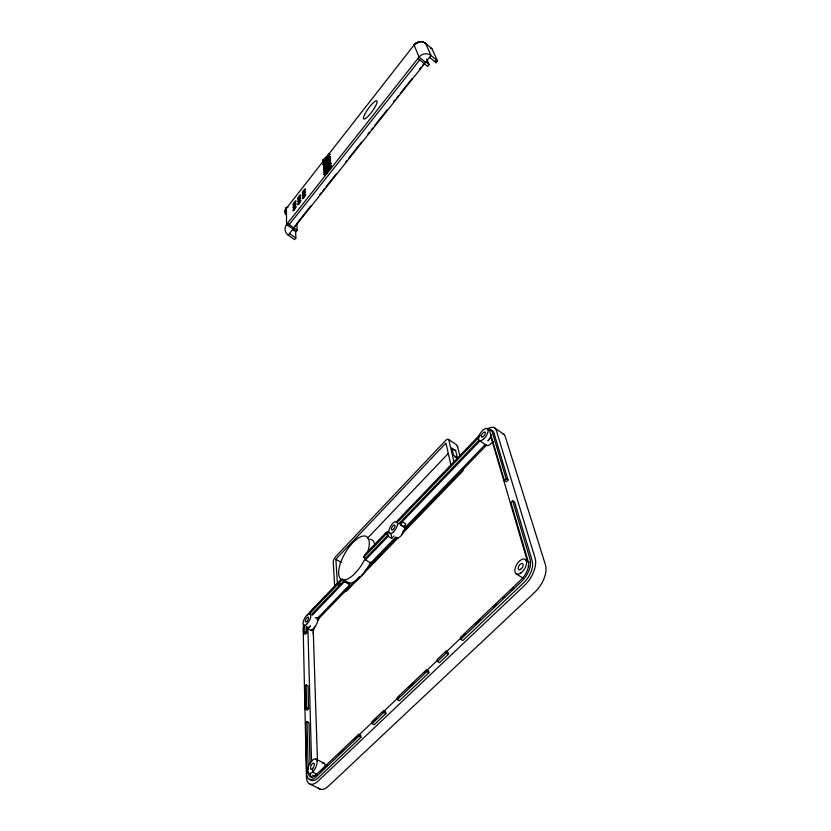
<?xml version="1.0" encoding="UTF-8"?>
<svg xmlns="http://www.w3.org/2000/svg" width="831" height="831" viewBox="0 0 831 831"><rect width="100%" height="100%" fill="white"/><g stroke="black" fill="none" stroke-linecap="round" stroke-linejoin="round"><path stroke-width="1.25" d="M306.525 626.21L306.66 632.921L305.33 634.292L303.564 633.315L303.429 627.467A13.379 5.35 -61.1 0 1 303.762 624.372M304.78 625.234L304.894 631.944L303.564 633.315M330.925 163.437C328.588 159.864 324.776 167.831 323.726 170.178C326.105 173.596 329.834 165.888 330.925 163.437L330.042 162.18M329.211 156.155L328.276 159.438L329.076 160.03C333.543 149.736 317.982 166.345 325.388 164.704C321.628 163.364 327.57 157.007 328.827 157.578C327.965 159.438 325.347 164.154 323.81 163.447M324.786 171.529L323.726 170.178M325.046 167.363L325.212 166.522L324.028 165.847L329.502 159.24L329.751 160.476L323.654 168.215L324.454 168.818L325.981 166.886M326.157 163.998C322.688 172.007 324.495 161.494 327.071 164.829M396.148 537.138A6.866 2.96 -58.6 0 0 401.228 535.58A6.866 2.96 -58.6 0 0 404.624 527.571L401.082 525.213L400.781 523.198L479.944 440.949M324.599 164.039C324.62 160.788 332.431 156.955 328.1 157.402M325.368 170.584L326.116 168.163L329.533 163.967L328.723 163.354C325.887 164.517 322.262 173.378 327.237 168.859L326.427 168.257L324.412 169.94M306.577 626.449A6.669 2.67 -61.1 0 0 310.565 625.868L307.906 628.62L311.417 630.573L311.5 629.451L313.245 630.428L317.452 760.999M324.454 168.818L323.623 166.834L324.028 165.847M323.654 168.215L323.623 166.834M327.622 164.154L327.913 163.053L326.458 162.003L323.228 164.787M326.863 163.084C330.354 161.765 328.941 157.921 326.863 163.084L327.674 163.686M285.563 209.412L415.23 43.555L418.273 42.152M420.881 41.716A8.518 7.396 75.1 0 0 418.917 41.727L414.316 44.542A8.341 1.485 41.9 0 1 414.835 44.49M528.443 566.077L528.464 565.994A8.528 4.519 -58 0 0 528.381 562.036L510.909 502.547L512.685 500.781L514.628 502.069L532.245 561.018A17.004 9.016 -58.1 0 1 523.779 582.708L462.888 640.524L460.79 639.288L460.426 637.419L521.182 579.581A14.179 7.5 -58.1 0 0 528.443 566.077L528.796 566.835M323.778 170.843L327.061 168.039L330.115 162.834M326.427 168.257C327.082 167.436 330.852 162.969 328.723 163.354M309.89 779.073A15.934 7.084 -64.9 0 0 318.408 777.681L360.945 737.305L360.789 735.342L358.722 734.251L315.219 775.572L316.195 775.209L316.684 774.18L312.581 772.124L312.487 768.665M395.618 537.262L370.73 563.003L365.484 559.865L365.349 558.494L363.594 557.445L365.027 554.443L386.062 532.526L387.807 533.606L387.547 531.591L384.94 534.302M429.596 57.37L436.067 62.699L437.532 60.86L431.85 48.603L425.254 43.202A8.611 7.884 -83.4 0 0 419.385 41.592L414.482 44.573L415.521 43.669M327.269 171.674L324.9 173.544L324.08 172.931L327.102 170.043L330.177 164.445L331.05 165.639L328.661 169.96M324.08 172.931L327.248 170.438L330.177 164.445M326.863 166.512L325.274 168.963L324.464 168.371M285.563 214.72A7.718 7.147 10.4 0 1 285.469 209.225L286.487 207.314A7.791 1.672 38.5 0 1 287.942 207.418M325.316 164.216L323.093 162.087L325.721 157.838L326.51 158.43L323.726 160.985L322.895 159.988L326.469 156.685L327.258 157.277M323.134 162.606L328.993 153.475L329.834 154.504L323.934 163.198M414.482 44.573L416.092 43.067M325.15 162.19L326.271 160.539L325.472 159.936M326.458 162.003L328.276 159.438M328.505 160.466C331.174 161.92 328.983 160.154 328.297 162.346L327.497 161.744M326.967 164.6L325.482 166.034L324.672 165.431M328.525 155.677L329.782 154.067M327.507 164.954L330.551 161.089L330.302 159.843L328.723 158.659M316.736 619.074L349.726 584.733L349.622 583.331L342.642 579.259L340.928 579.55L311.106 610.629A13.379 5.35 -61.1 0 0 307.553 615.283M324.204 174.281L330.385 166.46L331.205 167.073L325.066 175.331L324.204 174.281L325.066 175.331M324.246 174.728L330.385 166.46M325.025 174.884L327.3 172.007M328.847 170.054L330.416 168.059M289.219 224.609L419.717 59.894M295.504 225.139L293.914 227.943M297.114 223.113L310.794 205.911M319.644 194.786L321.254 192.761M322.864 190.735L324.474 188.71M326.084 186.684L336.545 173.534M345.395 162.398L347.005 160.373M348.615 158.357L361.485 142.163M367.925 134.071L369.535 132.046M371.145 130.02L372.755 127.995M374.365 125.969L387.236 109.775M393.676 101.683L395.286 99.658M396.896 97.632L398.506 95.617M400.116 93.591L412.186 78.405M419.426 69.305L421.037 67.28M422.647 65.254L424.257 63.229M295.67 230.862L295.846 238.04L294.579 239.619L288.212 235.111L431.06 55.532L425.597 43.43M296.927 223.861L297.103 230.218L295.836 231.807L292.647 229.543M426.75 59.001L429.191 64.621L427.726 66.438L417.983 58.471M326.947 159.645L328.266 158.077M327.549 165.608L328.889 164.029M325.949 164.143L327.933 161.702L327.134 161.11M312.227 615.252L344.491 581.669L344.398 580.277L312.892 613.029A11.146 4.467 -61.1 0 0 311.895 614.14M317.909 604.127L337.407 583.829L335.849 559.273L445.925 443.089L451.025 465.474M367.437 538.28L448.044 453.726M395.909 522.263L479.632 435.018M315.344 606.807L312.768 609.487A16.713 6.71 -61.1 0 0 309.745 613.174M380.608 538.831L368.278 551.67A24.411 9.972 -59.5 0 1 367.977 552.522M401.653 516.903L414.16 503.877M416.861 501.062L420.455 497.322M424.049 493.572L433.938 483.268M437.532 479.518L442.933 473.899M444.73 472.029L454.058 462.316L448.865 439.994A4.519 1.911 -56.2 0 0 445.385 440.71L335.682 556.656A4.3 1.704 -59.6 0 0 333.231 562.026L334.706 586.634M459.938 456.188L473.036 442.539M478.282 437.085L480.027 435.267M342.642 579.259L311.147 612.042A11.146 4.456 -61.1 0 0 309.194 614.41M363.594 557.445L386.228 533.876L386.062 532.526M397.779 521.847L479.082 437.189M338.196 585.232L339.993 583.362M365.349 558.494L387.984 534.956L386.228 533.876M479.072 440.253L398.651 523.873A6.877 2.94 -58.5 0 1 400.719 524.226M365.484 559.865L388.16 536.307L387.984 534.956M388.16 536.307L391.671 538.457L394.05 535.985M485.221 444.564L405.538 527.103A6.856 2.96 -58.6 0 0 404.5 526.968L401.082 525.213L402.214 521.702L405.725 523.894L404.604 527.394L404.292 525.379M359.314 576.662L321.462 615.792A14.439 5.9 -61.2 0 0 317.619 620.809M364.726 571.074L397.166 537.543M402.578 531.954L486.395 445.323L479.29 440.565M398.329 537.657L347.088 590.581A3.272 2.555 -4.7 0 1 344.065 591.63L343.483 591.527M401.944 533.928L462.296 471.593A3.469 2.867 -12.7 0 0 463.127 469.442M493.105 441.562L491.505 443.203A7.178 3.241 -55.4 0 1 485.72 444.481M311.417 630.573L314.076 627.831A6.658 2.68 -61.2 0 0 317.847 620.373A6.658 2.68 -61.2 0 0 315.416 617.848M414.233 44.936L415.666 43.472A8.57 8.071 -68.9 0 1 425.607 43.43M490.82 430.416A14.407 6.461 -55.5 0 1 493.957 432.92L508.042 480.048L506.328 481.772L504.438 480.505L506.152 478.781L492.17 431.694A14.418 6.451 -55.5 0 0 487.818 429.315M306.161 684.9L304.759 686.313L305.268 709.123L307.179 710.121L308.613 708.698L308.031 685.897L306.161 684.9L306.712 707.69L305.268 709.123M310.056 764.468L308.976 722.721L307.044 721.713L305.579 723.157L306.712 773.64A15.945 7.064 -64.9 0 0 316.351 776.653L358.867 736.214L358.722 734.251M383.6 710.567L371.914 721.692L372.091 723.645L374.158 724.757L385.875 713.632L385.667 711.689L383.6 710.567L383.797 712.51L372.091 723.645M426.521 669.703L397.135 697.687L397.363 699.609L399.441 700.751L428.9 672.788L428.599 670.887L426.521 669.703L426.812 671.604L428.9 672.788M446.018 651.14L437.106 659.627L437.418 661.518L439.506 662.712L448.428 654.236L448.096 652.356L446.018 651.14L446.351 653.031L448.428 654.236M320.101 771.957L327.414 764.998M338.414 754.527L343.992 749.23M354.203 739.507L376.453 718.327M382.946 712.157L399.721 696.191M409.132 687.237L413.828 682.77M424.174 672.923L437.314 660.416M446.673 651.514L465.37 633.721M475.654 623.936L480.328 619.49M493.375 607.077L496.128 604.459M502.558 598.341L504.396 596.585M510.826 590.467L513.579 587.849M397.363 699.609L426.812 671.604M437.418 661.518L446.351 653.031M460.79 639.288L521.681 581.388A17.015 8.996 -58.1 0 0 530.168 559.689L512.685 500.781M322.937 160.393L325.721 157.838M324.9 173.544L327.154 171.259M329.315 157.101L330.198 156.83M317.224 774.575L316.715 774.897L316.684 774.18A7.967 3.542 -65 0 1 312.622 775.136M424.568 43.399L425.254 43.202M349.622 583.331L348.698 583.539M330.302 159.843L329.169 159.292M454.931 457.05L457.382 457.777L455.658 450.537L451.835 447.992L453.529 455.211L457.382 457.777M452.012 449.446L455.658 450.537M310.088 784.152L320.309 789.232M316.05 759.129A7.988 3.521 -64.9 0 1 313.142 771.542A7.988 3.521 -64.9 0 1 308.093 768.01A7.988 3.521 -64.9 0 1 316.05 759.129L324.163 763.253M306.712 707.69L308.613 708.698M358.867 736.214L360.945 737.305M383.797 712.51L385.875 713.632M304.894 631.944L306.66 632.921M346.06 588.867L347.784 589.875M344.491 581.669L349.726 584.733M335.849 559.273L341.136 562.4M387.547 531.591L391.037 533.741L391.671 538.457M515.916 573.66L523.187 578.251M431.85 48.603L431.497 48.364A7.967 1.776 -53.2 0 0 430.801 48.551M448.615 439.485L456.292 444.616L457.694 447.026M506.152 478.781L508.042 480.048M494.892 428.152L503.742 434.239M289.479 233.521L295.846 238.04M287.505 223.383L297.103 230.218M528.381 562.036L526.189 560.447L529.16 562.327L528.246 561.527M324.038 172.464L324.859 173.066M323.706 164.787L324.505 165.379M323.145 164.538L325.056 166.065M326.999 167.55L327.819 168.153M325.451 166.771L326.541 167.53M327.061 168.039L327.871 168.641M324.267 166.366L325.066 166.969M323.851 166.2L324.651 166.792M324.235 166.761L325.056 167.54M325.305 167.561L326.116 168.163M324.921 167.592L325.721 168.194M326.354 168.901L327.165 169.503M324.942 168.142L325.752 168.745M325.918 168.849L326.728 169.451M323.571 167.374L324.381 167.976M327.102 170.043L327.913 170.646M327.248 170.438L328.058 171.051M324.672 168.672L326.541 170.21M324.474 169.109L325.285 169.711M325.098 169.669L325.908 170.272M324.37 169.472L325.981 170.771M324.35 169.763L325.16 170.355M323.861 169.68L324.661 170.282M324.672 170.584L325.482 171.186M324.267 170.843L325.087 171.446M323.695 170.584L324.505 171.176M327.726 161.401L328.525 162.003M325.638 160.258L326.438 160.861M329.98 163.333L330.79 163.936M328.65 162.855L329.845 163.738M326.406 161.526L327.83 162.544M329.73 163.936L330.541 164.548M324.879 160.788L325.949 161.526M328.089 163.427L329.149 164.32M330.239 165.026L331.05 165.639M329.356 164.652L330.177 165.265M322.895 159.988L323.685 160.58M324.734 161.557L325.523 162.159M327.881 164.195L328.692 164.798M328.868 164.881L329.678 165.494M325.762 162.845L328.255 164.746M324.381 162.138L325.17 162.731M325.337 162.803L326.947 164.008M328.899 165.442L329.71 166.044M330.437 166.896L331.257 167.509M325.773 163.645L326.573 164.247M327.372 164.787L328.172 165.39M328.505 165.483L329.315 166.086M323.903 162.367L324.703 162.959M323.093 162.087L327.082 164.974M328.359 166.273L329.169 166.875M325.544 164.341L326.344 164.933M328.068 166.127L328.879 166.73M326.78 165.504L327.591 166.107M323.789 163.717L324.578 164.32M324.817 164.683L325.866 165.494M327.746 167.135L328.557 167.737M324.111 164.528L324.911 165.12M326.219 166.242L327.03 166.844M323.166 164.143L323.965 164.735M324.516 165.089L325.316 165.681M329.492 156.488L330.291 157.09M328.91 156.238L330.271 157.475M329.336 157.36L330.136 157.963M328.629 157.09L329.647 157.9M328.027 156.924L329.201 157.776M328.827 157.578L329.886 158.555M327.715 157.755L328.515 158.357M329.356 159.22L330.447 160.144M327.279 158.233L328.068 158.825M328.245 158.887L329.751 160.061M326.843 158.191L327.643 158.794M329.751 160.476L330.551 161.089M327.881 159.479L328.681 160.071M328.858 160.269L329.772 160.996M326.77 158.825L327.559 159.417M328.702 160.321L329.502 160.923M327.746 160.248L329.076 161.318M326.188 159.531L326.988 160.134M329.845 162.087L330.946 163.053M327.985 161.058L328.785 161.661M329.045 153.912L329.834 154.504M425.95 61.961L429.191 64.621M425.586 62.418L419.073 57.09L414.129 45.103M437.532 60.86L431.06 55.532A8.788 8.383 -59.9 0 0 419.073 57.09L286.56 224.588A7.967 7.51 4.3 0 0 288.212 235.111M293.218 228.754L294.641 230.229L286.56 224.588L286.446 207.657L285.594 208.716L285.407 211.521M286.466 209.526L286.196 207.906L285.116 212.321M435.112 60.59L436.067 62.699M504.438 480.505L489.947 432.151A7.199 3.21 -55.4 0 0 487.589 429.689M527.124 560.323L491.131 437.48L487.942 440.783A7.188 3.22 -55.4 0 0 491.485 434.769M457.517 446.299L459.927 456.261M400.781 523.198L400.968 524.735M370.636 562.099L370.73 563.003M316.175 774.658L316.195 775.209M307.906 628.62L311.552 761.83M307.044 721.713L308.187 769.579M502.599 433.626A17.939 8.206 -55.5 0 1 505.238 436.535L545.458 564.893A21.159 11.437 -58.2 0 1 535.008 592.004L328.785 785.825A19.84 8.985 -65.1 0 1 318.034 787.456M487.392 428.9A18.012 8.081 -55.5 0 1 496.356 430.427L535.133 558.255A21.253 11.281 -58.1 0 1 524.548 585.429L318.512 780.693A19.913 8.861 -64.9 0 1 306.442 776.85L303.211 630.49A16.713 6.71 -61.1 0 1 303.616 626.626M322.272 763.149A7.957 3.563 -65 0 1 325.17 767.21M313.245 630.417A6.658 2.69 -61.2 0 1 311.999 629.825M311.916 777.577A13.275 5.9 -64.9 0 1 310.285 773.183M316.289 774.648A13.286 5.89 -64.9 0 1 308.249 772.165M313.245 633.98A14.439 5.9 -61.2 0 1 314.689 626.761M341.177 580.443A24.701 10.065 -59.5 0 1 340.772 580.318M370.096 539.277A24.805 10.252 -59.6 0 1 374.75 545.053M370.439 562.514A24.805 10.252 -59.6 0 1 349.415 583.269M365.318 558.183A24.857 10.149 -59.5 0 1 339.91 578.012A24.857 10.149 -59.5 0 1 354.079 541.438A24.857 10.149 -59.5 0 1 367.936 551.441M363.5 117.555L363.479 118.604A11.187 2.42 -54.1 0 0 369.328 114.979L371.125 112.808A11.187 2.42 -54.1 0 0 377.129 101.507A11.187 2.42 -54.1 0 0 370.647 105.537A11.187 2.42 -54.1 0 0 363.5 117.555M520.912 572.954A8.539 4.508 -58 0 0 525.722 559.782A8.539 4.508 -58 0 0 515.469 567.085A8.539 4.508 -58 0 0 520.912 572.954M520.757 569.245A3.553 1.88 -58 0 0 522.782 563.75A3.553 1.88 -58 0 0 518.502 566.773A3.553 1.88 -58 0 0 520.757 569.245M306.888 621.443A2.784 1.101 -61.1 0 0 308.384 617.194A2.784 1.101 -61.1 0 0 305.517 619.999A2.784 1.101 -61.1 0 0 306.888 621.443M306.847 624.091A6.679 2.649 -61.1 0 0 310.42 613.912A6.679 2.649 -61.1 0 0 303.544 620.664A6.679 2.649 -61.1 0 0 306.847 624.091M312.705 768.436A3.324 1.465 -64.9 0 0 313.931 763.253A3.324 1.465 -64.9 0 0 310.607 766.94A3.324 1.465 -64.9 0 0 312.705 768.436M393.343 529.326A2.867 1.215 -58.5 0 0 394.715 525.099A2.867 1.215 -58.5 0 0 391.567 528.194A2.867 1.215 -58.5 0 0 393.343 529.326M393.551 531.83A6.887 2.919 -58.5 0 0 396.823 521.681A6.887 2.919 -58.5 0 0 389.272 529.129A6.887 2.919 -58.5 0 0 393.551 531.83M483.31 439.329A7.199 3.199 -55.4 0 0 487.527 428.754A7.199 3.199 -55.4 0 0 479.103 435.683A7.199 3.199 -55.4 0 0 483.31 439.329M483.289 436.566A3.002 1.33 -55.4 0 0 485.065 432.162A3.002 1.33 -55.4 0 0 481.554 435.029A3.002 1.33 -55.4 0 0 483.289 436.566M294.101 207.168A2.638 0.571 -55.4 0 0 295.992 203.595A2.638 0.571 -55.4 0 0 293.353 206.524A2.638 0.571 -55.4 0 0 294.101 207.168M298.734 198.422A2.638 0.561 -55.3 0 0 300.625 194.87A2.638 0.561 -55.3 0 0 297.976 197.809A2.638 0.561 -55.3 0 0 298.734 198.422M298.828 201.164A2.649 0.571 -55.3 0 0 300.718 197.591A2.649 0.571 -55.3 0 0 298.059 200.541A2.649 0.571 -55.3 0 0 298.828 201.164M298.921 203.938A2.67 0.571 -55.3 0 0 300.822 200.344A2.67 0.571 -55.3 0 0 298.152 203.304A2.67 0.571 -55.3 0 0 298.921 203.938M303.471 192.418A2.649 0.561 -55.2 0 0 305.351 188.866A2.649 0.561 -55.2 0 0 302.692 191.826A2.649 0.561 -55.2 0 0 303.471 192.418M294.029 204.395A2.628 0.561 -55.4 0 0 295.919 200.853A2.628 0.561 -55.4 0 0 293.291 203.761A2.628 0.561 -55.4 0 0 294.029 204.395M303.585 195.129A2.659 0.571 -55.2 0 0 305.476 191.556A2.659 0.571 -55.2 0 0 302.806 194.527A2.659 0.571 -55.2 0 0 303.585 195.129M294.164 209.973A2.659 0.571 -55.4 0 0 296.065 206.368A2.659 0.571 -55.4 0 0 293.405 209.308A2.659 0.571 -55.4 0 0 294.164 209.973M303.71 197.882A2.67 0.582 -55.2 0 0 305.611 194.277A2.67 0.582 -55.2 0 0 302.92 197.259A2.67 0.582 -55.2 0 0 303.71 197.882"/></g></svg>
